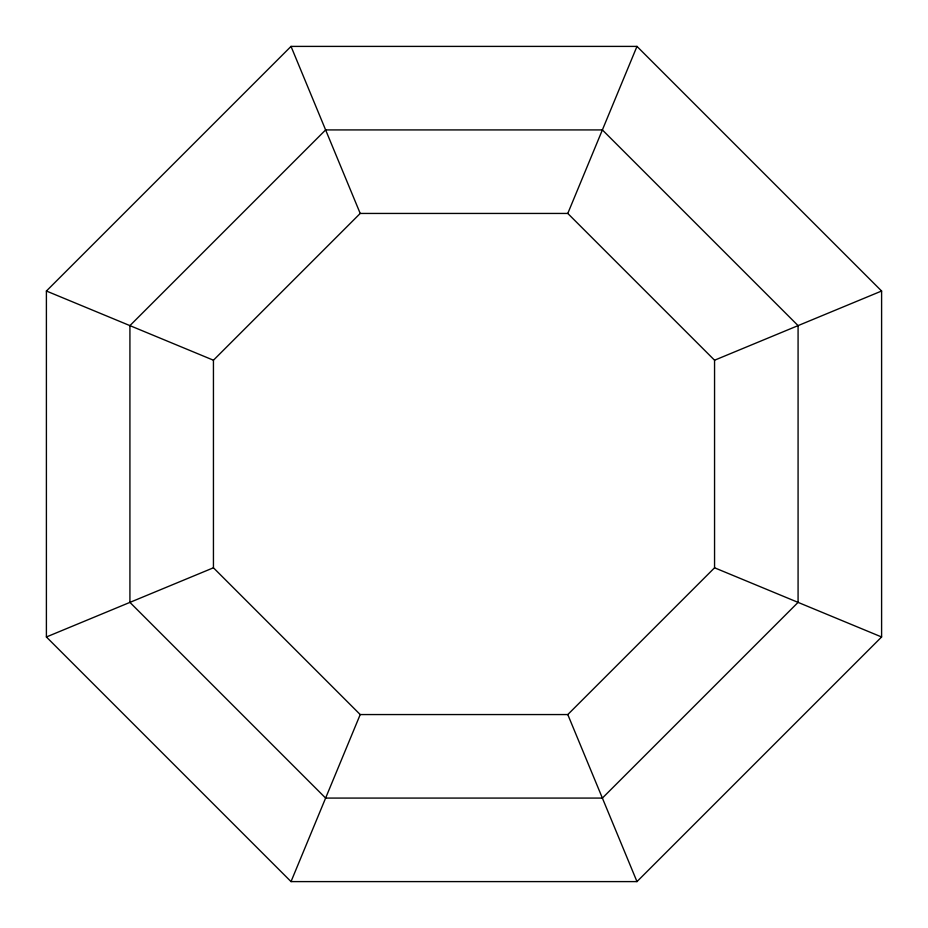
<?xml version="1.0" encoding="UTF-8"?>
<svg xmlns="http://www.w3.org/2000/svg" width="928" height="928" viewBox="0 0 928 928"><rect width="100%" height="100%" fill="white"/><g stroke="black" fill="none" stroke-linecap="round" stroke-linejoin="round"><path stroke-width="1.39" d="M291.021 881.6L636.979 881.6L881.6 636.979L881.6 291.021L636.979 46.4L291.021 46.4L46.4 291.021L46.4 636.979L291.021 881.6L360.215 714.56L213.44 567.785L213.44 360.215L360.215 213.44L567.785 213.44L714.56 360.215L714.56 567.785L567.785 714.56L360.215 714.56M567.785 213.44L636.979 46.4M46.4 636.979L213.44 567.785M714.56 360.215L881.6 291.021M46.4 291.021L213.44 360.215M714.56 567.785L881.6 636.979M291.021 46.4L360.215 213.44M567.785 714.56L636.979 881.6M325.624 129.92L129.92 325.624L129.92 602.376L325.624 798.08L602.376 798.08L798.08 602.376L798.08 325.624L602.376 129.92L325.624 129.92"/></g></svg>
